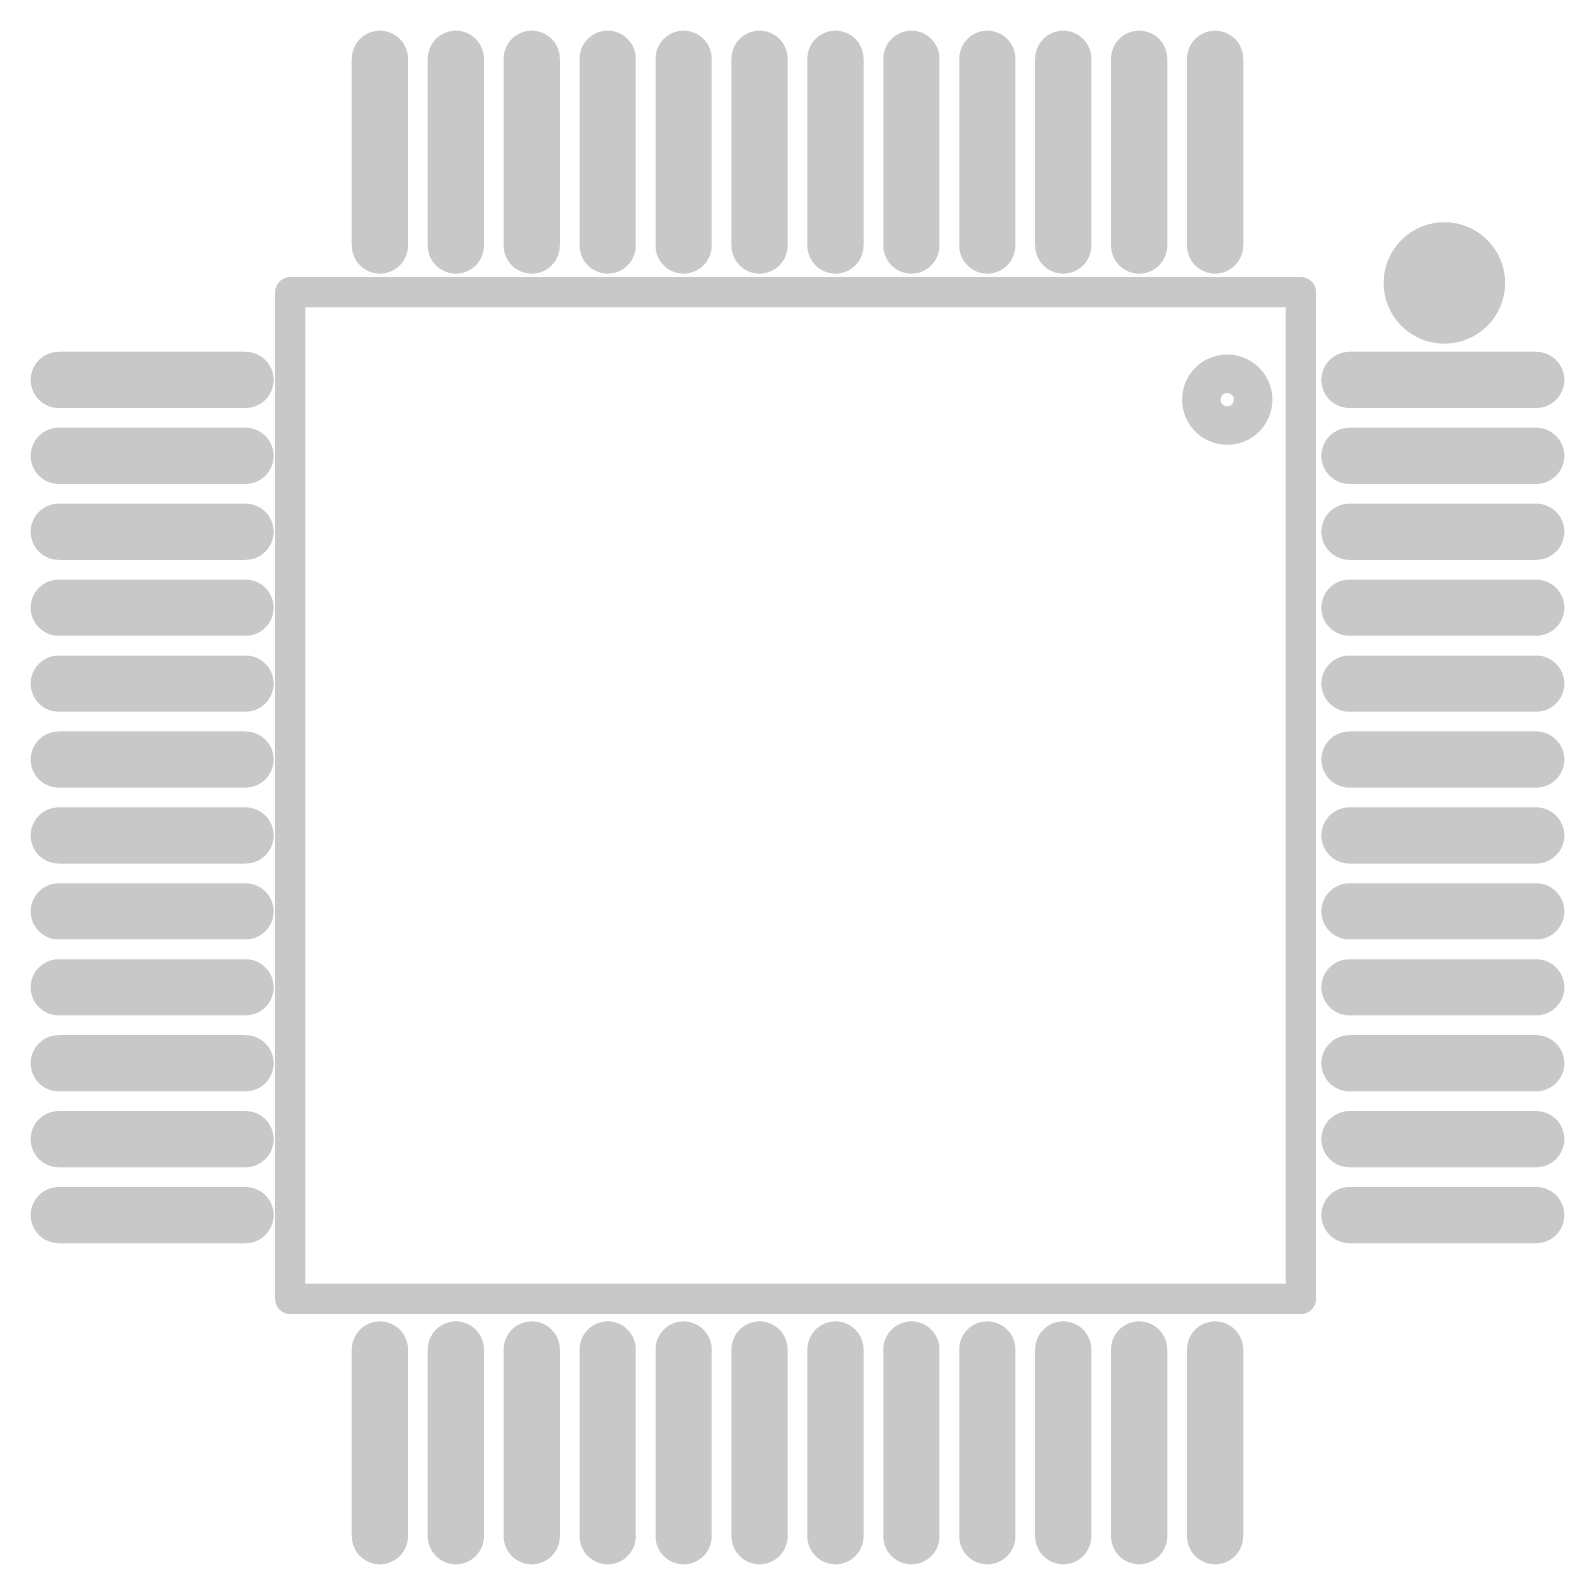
# Model space of a CAD drawing. Header units: millimetres. Extents: x 892 to 1144, y 1011 to 1123.
# Drawn here: x 922.48 to 932.57, y 1041.6 to 1051.7 of the extents above; entities that cross this region are included whole.
import ezdxf

# ---------------------------------------------------------------- set-up
doc = ezdxf.new("R2010")
doc.units = ezdxf.units.MM
for name, color, linetype in [('BottomLayer', 5, 'Continuous'), ('BottomOverlay', 54, 'Continuous'), ('BottomPaste', 16, 'Continuous'), ('BottomSolder', 6, 'Continuous')]:
    doc.layers.add(name, color=color, linetype=linetype)

msp = doc.modelspace()

# ---------------------------------------------------------------- linework, layer by layer
at = {"layer": 'BottomLayer', "const_width": 0.270002}
for points in [[(924.77493734, 1050.28493016), (924.77493734, 1051.51492516)], [(925.27506334, 1050.28493016), (925.27506334, 1051.51492516)], [(925.77493534, 1050.28493016), (925.77493534, 1051.51492516)], [(926.27506134, 1050.28493016), (926.27506134, 1051.51492516)], [(926.77493334, 1050.28493016), (926.77493334, 1051.51492516)], [(927.27505934, 1050.28493016), (927.27505934, 1051.51492516)], [(927.77493134, 1050.28493016), (927.77493134, 1051.51492516)], [(928.27505734, 1050.28493016), (928.27505734, 1051.51492516)], [(928.77492934, 1050.28493016), (928.77492934, 1051.51492516)], [(929.27505534, 1050.28493016), (929.27505534, 1051.51492516)], [(929.77492734, 1050.28493016), (929.77492734, 1051.51492516)], [(930.27505334, 1050.28493016), (930.27505334, 1051.51492516)], [(923.8900648399999, 1049.40005766), (922.6600698399999, 1049.40005766)], [(932.38992084, 1049.40005766), (931.1599258399999, 1049.40005766)], [(923.8900648399999, 1048.89993166), (922.6600698399999, 1048.89993166)], [(932.38992084, 1048.89993166), (931.1599258399999, 1048.89993166)], [(923.8900648399999, 1048.40005966), (922.6600698399999, 1048.40005966)], [(932.38992084, 1048.40005966), (931.1599258399999, 1048.40005966)], [(923.8900648399999, 1047.89993366), (922.6600698399999, 1047.89993366)], [(932.38992084, 1047.89993366), (931.1599258399999, 1047.89993366)], [(923.8900648399999, 1047.40006166), (922.6600698399999, 1047.40006166)], [(932.38992084, 1047.40006166), (931.1599258399999, 1047.40006166)], [(923.8900648399999, 1046.89993566), (922.6600698399999, 1046.89993566)], [(932.38992084, 1046.89993566), (931.1599258399999, 1046.89993566)], [(923.8900648399999, 1046.40006366), (922.6600698399999, 1046.40006366)], [(932.38992084, 1046.40006366), (931.1599258399999, 1046.40006366)], [(923.8900648399999, 1045.89993766), (922.6600698399999, 1045.89993766)], [(932.38992084, 1045.89993766), (931.1599258399999, 1045.89993766)], [(923.8900648399999, 1045.40006566), (922.6600698399999, 1045.40006566)], [(932.38992084, 1045.40006566), (931.1599258399999, 1045.40006566)], [(923.8900648399999, 1044.89993966), (922.6600698399999, 1044.89993966)], [(932.38992084, 1044.89993966), (931.1599258399999, 1044.89993966)], [(923.8900648399999, 1044.40006766), (922.6600698399999, 1044.40006766)], [(932.38992084, 1044.40006766), (931.1599258399999, 1044.40006766)], [(923.8900648399999, 1043.89994166), (922.6600698399999, 1043.89994166)], [(932.38992084, 1043.89994166), (931.1599258399999, 1043.89994166)], [(924.77493734, 1041.78507416), (924.77493734, 1043.01506916)], [(925.27506334, 1041.78507416), (925.27506334, 1043.01506916)], [(925.77493534, 1041.78507416), (925.77493534, 1043.01506916)], [(926.27506134, 1041.78507416), (926.27506134, 1043.01506916)], [(926.77493334, 1041.78507416), (926.77493334, 1043.01506916)], [(927.27505934, 1041.78507416), (927.27505934, 1043.01506916)], [(927.77493134, 1041.78507416), (927.77493134, 1043.01506916)], [(928.27505734, 1041.78507416), (928.27505734, 1043.01506916)], [(928.77492934, 1041.78507416), (928.77492934, 1043.01506916)], [(929.27505534, 1041.78507416), (929.27505534, 1043.01506916)], [(929.77492734, 1041.78507416), (929.77492734, 1043.01506916)], [(930.27505334, 1041.78507416), (930.27505334, 1043.01506916)]]:
    msp.add_lwpolyline(points, dxfattribs=at)
at = {"layer": 'BottomLayer', "const_width": 0.135001}
for points in [[(924.7074368399999, 1051.51492516, 1), (924.84243784, 1051.51492516, 1)], [(925.2075628399999, 1051.51492516, 1), (925.3425638399999, 1051.51492516, 1)], [(925.7074348399999, 1051.51492516, 1), (925.8424358399999, 1051.51492516, 1)], [(926.2075608399999, 1051.51492516, 1), (926.3425618399999, 1051.51492516, 1)], [(926.7074328399999, 1051.51492516, 1), (926.8424338399999, 1051.51492516, 1)], [(927.2075588399999, 1051.51492516, 1), (927.3425598399999, 1051.51492516, 1)], [(927.7074308399999, 1051.51492516, 1), (927.8424318399999, 1051.51492516, 1)], [(928.2075568399999, 1051.51492516, 1), (928.3425578399999, 1051.51492516, 1)], [(928.7074288399999, 1051.51492516, 1), (928.8424298399999, 1051.51492516, 1)], [(929.20755484, 1051.51492516, 1), (929.3425558399999, 1051.51492516, 1)], [(929.7074268399999, 1051.51492516, 1), (929.8424278399999, 1051.51492516, 1)], [(930.20755284, 1051.51492516, 1), (930.3425538399999, 1051.51492516, 1)], [(924.7074368399999, 1050.28493016, 1), (924.84243784, 1050.28493016, 1)], [(925.2075628399999, 1050.28493016, 1), (925.3425638399999, 1050.28493016, 1)], [(925.7074348399999, 1050.28493016, 1), (925.8424358399999, 1050.28493016, 1)], [(926.2075608399999, 1050.28493016, 1), (926.3425618399999, 1050.28493016, 1)], [(926.7074328399999, 1050.28493016, 1), (926.8424338399999, 1050.28493016, 1)], [(927.2075588399999, 1050.28493016, 1), (927.3425598399999, 1050.28493016, 1)], [(927.7074308399999, 1050.28493016, 1), (927.8424318399999, 1050.28493016, 1)], [(928.2075568399999, 1050.28493016, 1), (928.3425578399999, 1050.28493016, 1)], [(928.7074288399999, 1050.28493016, 1), (928.8424298399999, 1050.28493016, 1)], [(929.20755484, 1050.28493016, 1), (929.3425558399999, 1050.28493016, 1)], [(929.7074268399999, 1050.28493016, 1), (929.8424278399999, 1050.28493016, 1)], [(930.20755284, 1050.28493016, 1), (930.3425538399999, 1050.28493016, 1)], [(922.59256934, 1049.40005766, 1), (922.7275703399999, 1049.40005766, 1)], [(923.82256434, 1049.40005766, 1), (923.95756534, 1049.40005766, 1)], [(931.09242534, 1049.40005766, 1), (931.22742634, 1049.40005766, 1)], [(932.3224203399999, 1049.40005766, 1), (932.45742134, 1049.40005766, 1)], [(922.59256934, 1048.89993166, 1), (922.7275703399999, 1048.89993166, 1)], [(923.82256434, 1048.89993166, 1), (923.95756534, 1048.89993166, 1)], [(931.09242534, 1048.89993166, 1), (931.22742634, 1048.89993166, 1)], [(932.3224203399999, 1048.89993166, 1), (932.45742134, 1048.89993166, 1)], [(922.59256934, 1048.40005966, 1), (922.7275703399999, 1048.40005966, 1)], [(923.82256434, 1048.40005966, 1), (923.95756534, 1048.40005966, 1)], [(931.09242534, 1048.40005966, 1), (931.22742634, 1048.40005966, 1)], [(932.3224203399999, 1048.40005966, 1), (932.45742134, 1048.40005966, 1)], [(922.59256934, 1047.89993366, 1), (922.7275703399999, 1047.89993366, 1)], [(923.82256434, 1047.89993366, 1), (923.95756534, 1047.89993366, 1)], [(931.09242534, 1047.89993366, 1), (931.22742634, 1047.89993366, 1)], [(932.3224203399999, 1047.89993366, 1), (932.45742134, 1047.89993366, 1)], [(922.59256934, 1047.40006166, 1), (922.7275703399999, 1047.40006166, 1)], [(923.82256434, 1047.40006166, 1), (923.95756534, 1047.40006166, 1)], [(931.09242534, 1047.40006166, 1), (931.22742634, 1047.40006166, 1)], [(932.3224203399999, 1047.40006166, 1), (932.45742134, 1047.40006166, 1)], [(922.59256934, 1046.89993566, 1), (922.7275703399999, 1046.89993566, 1)], [(923.82256434, 1046.89993566, 1), (923.95756534, 1046.89993566, 1)], [(931.09242534, 1046.89993566, 1), (931.22742634, 1046.89993566, 1)], [(932.3224203399999, 1046.89993566, 1), (932.45742134, 1046.89993566, 1)], [(922.59256934, 1046.40006366, 1), (922.7275703399999, 1046.40006366, 1)], [(923.82256434, 1046.40006366, 1), (923.95756534, 1046.40006366, 1)], [(931.09242534, 1046.40006366, 1), (931.22742634, 1046.40006366, 1)], [(932.3224203399999, 1046.40006366, 1), (932.45742134, 1046.40006366, 1)], [(922.59256934, 1045.89993766, 1), (922.7275703399999, 1045.89993766, 1)], [(923.82256434, 1045.89993766, 1), (923.95756534, 1045.89993766, 1)], [(931.09242534, 1045.89993766, 1), (931.22742634, 1045.89993766, 1)], [(932.3224203399999, 1045.89993766, 1), (932.45742134, 1045.89993766, 1)], [(922.59256934, 1045.40006566, 1), (922.7275703399999, 1045.40006566, 1)], [(923.82256434, 1045.40006566, 1), (923.95756534, 1045.40006566, 1)], [(931.09242534, 1045.40006566, 1), (931.22742634, 1045.40006566, 1)], [(932.3224203399999, 1045.40006566, 1), (932.45742134, 1045.40006566, 1)], [(922.59256934, 1044.89993966, 1), (922.7275703399999, 1044.89993966, 1)], [(923.82256434, 1044.89993966, 1), (923.95756534, 1044.89993966, 1)], [(931.09242534, 1044.89993966, 1), (931.22742634, 1044.89993966, 1)], [(932.3224203399999, 1044.89993966, 1), (932.45742134, 1044.89993966, 1)], [(922.59256934, 1044.40006766, 1), (922.7275703399999, 1044.40006766, 1)], [(923.82256434, 1044.40006766, 1), (923.95756534, 1044.40006766, 1)], [(931.09242534, 1044.40006766, 1), (931.22742634, 1044.40006766, 1)], [(932.3224203399999, 1044.40006766, 1), (932.45742134, 1044.40006766, 1)], [(922.59256934, 1043.89994166, 1), (922.7275703399999, 1043.89994166, 1)], [(923.82256434, 1043.89994166, 1), (923.95756534, 1043.89994166, 1)], [(931.09242534, 1043.89994166, 1), (931.22742634, 1043.89994166, 1)], [(932.3224203399999, 1043.89994166, 1), (932.45742134, 1043.89994166, 1)], [(924.7074368399999, 1043.01506916, 1), (924.84243784, 1043.01506916, 1)], [(925.2075628399999, 1043.01506916, 1), (925.3425638399999, 1043.01506916, 1)], [(925.7074348399999, 1043.01506916, 1), (925.8424358399999, 1043.01506916, 1)], [(926.2075608399999, 1043.01506916, 1), (926.3425618399999, 1043.01506916, 1)], [(926.7074328399999, 1043.01506916, 1), (926.8424338399999, 1043.01506916, 1)], [(927.2075588399999, 1043.01506916, 1), (927.3425598399999, 1043.01506916, 1)], [(927.7074308399999, 1043.01506916, 1), (927.8424318399999, 1043.01506916, 1)], [(928.2075568399999, 1043.01506916, 1), (928.3425578399999, 1043.01506916, 1)], [(928.7074288399999, 1043.01506916, 1), (928.8424298399999, 1043.01506916, 1)], [(929.20755484, 1043.01506916, 1), (929.3425558399999, 1043.01506916, 1)], [(929.7074268399999, 1043.01506916, 1), (929.8424278399999, 1043.01506916, 1)], [(930.20755284, 1043.01506916, 1), (930.3425538399999, 1043.01506916, 1)], [(924.7074368399999, 1041.78507416, 1), (924.84243784, 1041.78507416, 1)], [(925.2075628399999, 1041.78507416, 1), (925.3425638399999, 1041.78507416, 1)], [(925.7074348399999, 1041.78507416, 1), (925.8424358399999, 1041.78507416, 1)], [(926.2075608399999, 1041.78507416, 1), (926.3425618399999, 1041.78507416, 1)], [(926.7074328399999, 1041.78507416, 1), (926.8424338399999, 1041.78507416, 1)], [(927.2075588399999, 1041.78507416, 1), (927.3425598399999, 1041.78507416, 1)], [(927.7074308399999, 1041.78507416, 1), (927.8424318399999, 1041.78507416, 1)], [(928.2075568399999, 1041.78507416, 1), (928.3425578399999, 1041.78507416, 1)], [(928.7074288399999, 1041.78507416, 1), (928.8424298399999, 1041.78507416, 1)], [(929.20755484, 1041.78507416, 1), (929.3425558399999, 1041.78507416, 1)], [(929.7074268399999, 1041.78507416, 1), (929.8424278399999, 1041.78507416, 1)], [(930.20755284, 1041.78507416, 1), (930.3425538399999, 1041.78507416, 1)]]:
    msp.add_lwpolyline(points, format="xyb", close=True, dxfattribs=at)
at = {"layer": 'BottomOverlay', "const_width": 0.3999992}
msp.add_lwpolyline([(931.5849846799999, 1050.03998526, -314.983985788353), (931.5849846799999, 1050.03744526)], format="xyb", dxfattribs=at)
at = {"layer": 'BottomOverlay'}
for points, const_width in [([(931.48498488, 1050.03998526, 1), (931.6849844799999, 1050.03998526, 1)], 0.1999996), ([(931.48498488, 1050.03744526, 1), (931.6849844799999, 1050.03744526, 1)], 0.1999996), ([(924.1348954399999, 1049.97739966, 1), (924.2348952399999, 1049.97739966, 1)], 0.0999998), ([(924.1348954399999, 1049.97739966, 1), (924.2348952399999, 1049.97739966, 1)], 0.0999998), ([(930.78969544, 1049.97739966, 1), (930.8896952399999, 1049.97739966, 1)], 0.0999998), ([(930.78969544, 1049.97739966, 1), (930.8896952399999, 1049.97739966, 1)], 0.0999998), ([(924.1348954399999, 1049.54559966, 1), (924.2348952399999, 1049.54559966, 1)], 0.0999998), ([(930.5254973399999, 1049.27000966, 1), (930.1846293399999, 1049.27000966, 1)], 0.254), ([(930.1211293399999, 1049.27000966, 1), (930.24812934, 1049.27000966, 1)], 0.127), ([(930.4619973399999, 1049.27000966, 1), (930.58899734, 1049.27000966, 1)], 0.127), ([(924.1348954399999, 1049.21539966, 1), (924.2348952399999, 1049.21539966, 1)], 0.0999998), ([(924.1348954399999, 1043.34799966, 1), (924.2348952399999, 1043.34799966, 1)], 0.0999998), ([(924.1348954399999, 1043.34799966, 1), (924.2348952399999, 1043.34799966, 1)], 0.0999998), ([(930.78969544, 1043.34799966, 1), (930.8896952399999, 1043.34799966, 1)], 0.0999998), ([(930.78969544, 1043.34799966, 1), (930.8896952399999, 1043.34799966, 1)], 0.0999998)]:
    msp.add_lwpolyline(points, format="xyb", close=True, dxfattribs=dict(at, const_width=const_width))
at = {"layer": 'BottomOverlay', "const_width": 0.1999996}
for points in [[(924.1848953399999, 1049.21539966), (924.1848953399999, 1049.97739966)], [(924.1848953399999, 1049.97739966), (930.8396953399999, 1049.97739966)], [(930.8396953399999, 1043.34799966), (930.8396953399999, 1049.97739966)], [(924.1848953399999, 1043.34799966), (924.1848953399999, 1049.54559966)], [(924.1848953399999, 1043.34799966), (930.8396953399999, 1043.34799966)]]:
    msp.add_lwpolyline(points, dxfattribs=at)
at = {"layer": 'BottomPaste', "const_width": 0.270002}
for points in [[(924.77493734, 1050.28493016), (924.77493734, 1051.51492516)], [(925.27506334, 1050.28493016), (925.27506334, 1051.51492516)], [(925.77493534, 1050.28493016), (925.77493534, 1051.51492516)], [(926.27506134, 1050.28493016), (926.27506134, 1051.51492516)], [(926.77493334, 1050.28493016), (926.77493334, 1051.51492516)], [(927.27505934, 1050.28493016), (927.27505934, 1051.51492516)], [(927.77493134, 1050.28493016), (927.77493134, 1051.51492516)], [(928.27505734, 1050.28493016), (928.27505734, 1051.51492516)], [(928.77492934, 1050.28493016), (928.77492934, 1051.51492516)], [(929.27505534, 1050.28493016), (929.27505534, 1051.51492516)], [(929.77492734, 1050.28493016), (929.77492734, 1051.51492516)], [(930.27505334, 1050.28493016), (930.27505334, 1051.51492516)], [(923.8900648399999, 1049.40005766), (922.6600698399999, 1049.40005766)], [(932.38992084, 1049.40005766), (931.1599258399999, 1049.40005766)], [(923.8900648399999, 1048.89993166), (922.6600698399999, 1048.89993166)], [(932.38992084, 1048.89993166), (931.1599258399999, 1048.89993166)], [(923.8900648399999, 1048.40005966), (922.6600698399999, 1048.40005966)], [(932.38992084, 1048.40005966), (931.1599258399999, 1048.40005966)], [(923.8900648399999, 1047.89993366), (922.6600698399999, 1047.89993366)], [(932.38992084, 1047.89993366), (931.1599258399999, 1047.89993366)], [(923.8900648399999, 1047.40006166), (922.6600698399999, 1047.40006166)], [(932.38992084, 1047.40006166), (931.1599258399999, 1047.40006166)], [(923.8900648399999, 1046.89993566), (922.6600698399999, 1046.89993566)], [(932.38992084, 1046.89993566), (931.1599258399999, 1046.89993566)], [(923.8900648399999, 1046.40006366), (922.6600698399999, 1046.40006366)], [(932.38992084, 1046.40006366), (931.1599258399999, 1046.40006366)], [(923.8900648399999, 1045.89993766), (922.6600698399999, 1045.89993766)], [(932.38992084, 1045.89993766), (931.1599258399999, 1045.89993766)], [(923.8900648399999, 1045.40006566), (922.6600698399999, 1045.40006566)], [(932.38992084, 1045.40006566), (931.1599258399999, 1045.40006566)], [(923.8900648399999, 1044.89993966), (922.6600698399999, 1044.89993966)], [(932.38992084, 1044.89993966), (931.1599258399999, 1044.89993966)], [(923.8900648399999, 1044.40006766), (922.6600698399999, 1044.40006766)], [(932.38992084, 1044.40006766), (931.1599258399999, 1044.40006766)], [(923.8900648399999, 1043.89994166), (922.6600698399999, 1043.89994166)], [(932.38992084, 1043.89994166), (931.1599258399999, 1043.89994166)], [(924.77493734, 1041.78507416), (924.77493734, 1043.01506916)], [(925.27506334, 1041.78507416), (925.27506334, 1043.01506916)], [(925.77493534, 1041.78507416), (925.77493534, 1043.01506916)], [(926.27506134, 1041.78507416), (926.27506134, 1043.01506916)], [(926.77493334, 1041.78507416), (926.77493334, 1043.01506916)], [(927.27505934, 1041.78507416), (927.27505934, 1043.01506916)], [(927.77493134, 1041.78507416), (927.77493134, 1043.01506916)], [(928.27505734, 1041.78507416), (928.27505734, 1043.01506916)], [(928.77492934, 1041.78507416), (928.77492934, 1043.01506916)], [(929.27505534, 1041.78507416), (929.27505534, 1043.01506916)], [(929.77492734, 1041.78507416), (929.77492734, 1043.01506916)], [(930.27505334, 1041.78507416), (930.27505334, 1043.01506916)]]:
    msp.add_lwpolyline(points, dxfattribs=at)
at = {"layer": 'BottomPaste', "const_width": 0.135001}
for points in [[(924.7074368399999, 1051.51492516, 1), (924.84243784, 1051.51492516, 1)], [(925.2075628399999, 1051.51492516, 1), (925.3425638399999, 1051.51492516, 1)], [(925.7074348399999, 1051.51492516, 1), (925.8424358399999, 1051.51492516, 1)], [(926.2075608399999, 1051.51492516, 1), (926.3425618399999, 1051.51492516, 1)], [(926.7074328399999, 1051.51492516, 1), (926.8424338399999, 1051.51492516, 1)], [(927.2075588399999, 1051.51492516, 1), (927.3425598399999, 1051.51492516, 1)], [(927.7074308399999, 1051.51492516, 1), (927.8424318399999, 1051.51492516, 1)], [(928.2075568399999, 1051.51492516, 1), (928.3425578399999, 1051.51492516, 1)], [(928.7074288399999, 1051.51492516, 1), (928.8424298399999, 1051.51492516, 1)], [(929.20755484, 1051.51492516, 1), (929.3425558399999, 1051.51492516, 1)], [(929.7074268399999, 1051.51492516, 1), (929.8424278399999, 1051.51492516, 1)], [(930.20755284, 1051.51492516, 1), (930.3425538399999, 1051.51492516, 1)], [(924.7074368399999, 1050.28493016, 1), (924.84243784, 1050.28493016, 1)], [(925.2075628399999, 1050.28493016, 1), (925.3425638399999, 1050.28493016, 1)], [(925.7074348399999, 1050.28493016, 1), (925.8424358399999, 1050.28493016, 1)], [(926.2075608399999, 1050.28493016, 1), (926.3425618399999, 1050.28493016, 1)], [(926.7074328399999, 1050.28493016, 1), (926.8424338399999, 1050.28493016, 1)], [(927.2075588399999, 1050.28493016, 1), (927.3425598399999, 1050.28493016, 1)], [(927.7074308399999, 1050.28493016, 1), (927.8424318399999, 1050.28493016, 1)], [(928.2075568399999, 1050.28493016, 1), (928.3425578399999, 1050.28493016, 1)], [(928.7074288399999, 1050.28493016, 1), (928.8424298399999, 1050.28493016, 1)], [(929.20755484, 1050.28493016, 1), (929.3425558399999, 1050.28493016, 1)], [(929.7074268399999, 1050.28493016, 1), (929.8424278399999, 1050.28493016, 1)], [(930.20755284, 1050.28493016, 1), (930.3425538399999, 1050.28493016, 1)], [(922.59256934, 1049.40005766, 1), (922.7275703399999, 1049.40005766, 1)], [(923.82256434, 1049.40005766, 1), (923.95756534, 1049.40005766, 1)], [(931.09242534, 1049.40005766, 1), (931.22742634, 1049.40005766, 1)], [(932.3224203399999, 1049.40005766, 1), (932.45742134, 1049.40005766, 1)], [(922.59256934, 1048.89993166, 1), (922.7275703399999, 1048.89993166, 1)], [(923.82256434, 1048.89993166, 1), (923.95756534, 1048.89993166, 1)], [(931.09242534, 1048.89993166, 1), (931.22742634, 1048.89993166, 1)], [(932.3224203399999, 1048.89993166, 1), (932.45742134, 1048.89993166, 1)], [(922.59256934, 1048.40005966, 1), (922.7275703399999, 1048.40005966, 1)], [(923.82256434, 1048.40005966, 1), (923.95756534, 1048.40005966, 1)], [(931.09242534, 1048.40005966, 1), (931.22742634, 1048.40005966, 1)], [(932.3224203399999, 1048.40005966, 1), (932.45742134, 1048.40005966, 1)], [(922.59256934, 1047.89993366, 1), (922.7275703399999, 1047.89993366, 1)], [(923.82256434, 1047.89993366, 1), (923.95756534, 1047.89993366, 1)], [(931.09242534, 1047.89993366, 1), (931.22742634, 1047.89993366, 1)], [(932.3224203399999, 1047.89993366, 1), (932.45742134, 1047.89993366, 1)], [(922.59256934, 1047.40006166, 1), (922.7275703399999, 1047.40006166, 1)], [(923.82256434, 1047.40006166, 1), (923.95756534, 1047.40006166, 1)], [(931.09242534, 1047.40006166, 1), (931.22742634, 1047.40006166, 1)], [(932.3224203399999, 1047.40006166, 1), (932.45742134, 1047.40006166, 1)], [(922.59256934, 1046.89993566, 1), (922.7275703399999, 1046.89993566, 1)], [(923.82256434, 1046.89993566, 1), (923.95756534, 1046.89993566, 1)], [(931.09242534, 1046.89993566, 1), (931.22742634, 1046.89993566, 1)], [(932.3224203399999, 1046.89993566, 1), (932.45742134, 1046.89993566, 1)], [(922.59256934, 1046.40006366, 1), (922.7275703399999, 1046.40006366, 1)], [(923.82256434, 1046.40006366, 1), (923.95756534, 1046.40006366, 1)], [(931.09242534, 1046.40006366, 1), (931.22742634, 1046.40006366, 1)], [(932.3224203399999, 1046.40006366, 1), (932.45742134, 1046.40006366, 1)], [(922.59256934, 1045.89993766, 1), (922.7275703399999, 1045.89993766, 1)], [(923.82256434, 1045.89993766, 1), (923.95756534, 1045.89993766, 1)], [(931.09242534, 1045.89993766, 1), (931.22742634, 1045.89993766, 1)], [(932.3224203399999, 1045.89993766, 1), (932.45742134, 1045.89993766, 1)], [(922.59256934, 1045.40006566, 1), (922.7275703399999, 1045.40006566, 1)], [(923.82256434, 1045.40006566, 1), (923.95756534, 1045.40006566, 1)], [(931.09242534, 1045.40006566, 1), (931.22742634, 1045.40006566, 1)], [(932.3224203399999, 1045.40006566, 1), (932.45742134, 1045.40006566, 1)], [(922.59256934, 1044.89993966, 1), (922.7275703399999, 1044.89993966, 1)], [(923.82256434, 1044.89993966, 1), (923.95756534, 1044.89993966, 1)], [(931.09242534, 1044.89993966, 1), (931.22742634, 1044.89993966, 1)], [(932.3224203399999, 1044.89993966, 1), (932.45742134, 1044.89993966, 1)], [(922.59256934, 1044.40006766, 1), (922.7275703399999, 1044.40006766, 1)], [(923.82256434, 1044.40006766, 1), (923.95756534, 1044.40006766, 1)], [(931.09242534, 1044.40006766, 1), (931.22742634, 1044.40006766, 1)], [(932.3224203399999, 1044.40006766, 1), (932.45742134, 1044.40006766, 1)], [(922.59256934, 1043.89994166, 1), (922.7275703399999, 1043.89994166, 1)], [(923.82256434, 1043.89994166, 1), (923.95756534, 1043.89994166, 1)], [(931.09242534, 1043.89994166, 1), (931.22742634, 1043.89994166, 1)], [(932.3224203399999, 1043.89994166, 1), (932.45742134, 1043.89994166, 1)], [(924.7074368399999, 1043.01506916, 1), (924.84243784, 1043.01506916, 1)], [(925.2075628399999, 1043.01506916, 1), (925.3425638399999, 1043.01506916, 1)], [(925.7074348399999, 1043.01506916, 1), (925.8424358399999, 1043.01506916, 1)], [(926.2075608399999, 1043.01506916, 1), (926.3425618399999, 1043.01506916, 1)], [(926.7074328399999, 1043.01506916, 1), (926.8424338399999, 1043.01506916, 1)], [(927.2075588399999, 1043.01506916, 1), (927.3425598399999, 1043.01506916, 1)], [(927.7074308399999, 1043.01506916, 1), (927.8424318399999, 1043.01506916, 1)], [(928.2075568399999, 1043.01506916, 1), (928.3425578399999, 1043.01506916, 1)], [(928.7074288399999, 1043.01506916, 1), (928.8424298399999, 1043.01506916, 1)], [(929.20755484, 1043.01506916, 1), (929.3425558399999, 1043.01506916, 1)], [(929.7074268399999, 1043.01506916, 1), (929.8424278399999, 1043.01506916, 1)], [(930.20755284, 1043.01506916, 1), (930.3425538399999, 1043.01506916, 1)], [(924.7074368399999, 1041.78507416, 1), (924.84243784, 1041.78507416, 1)], [(925.2075628399999, 1041.78507416, 1), (925.3425638399999, 1041.78507416, 1)], [(925.7074348399999, 1041.78507416, 1), (925.8424358399999, 1041.78507416, 1)], [(926.2075608399999, 1041.78507416, 1), (926.3425618399999, 1041.78507416, 1)], [(926.7074328399999, 1041.78507416, 1), (926.8424338399999, 1041.78507416, 1)], [(927.2075588399999, 1041.78507416, 1), (927.3425598399999, 1041.78507416, 1)], [(927.7074308399999, 1041.78507416, 1), (927.8424318399999, 1041.78507416, 1)], [(928.2075568399999, 1041.78507416, 1), (928.3425578399999, 1041.78507416, 1)], [(928.7074288399999, 1041.78507416, 1), (928.8424298399999, 1041.78507416, 1)], [(929.20755484, 1041.78507416, 1), (929.3425558399999, 1041.78507416, 1)], [(929.7074268399999, 1041.78507416, 1), (929.8424278399999, 1041.78507416, 1)], [(930.20755284, 1041.78507416, 1), (930.3425538399999, 1041.78507416, 1)]]:
    msp.add_lwpolyline(points, format="xyb", close=True, dxfattribs=at)
at = {"layer": 'BottomSolder', "const_width": 0.3700272}
for points in [[(924.77493734, 1050.28493016), (924.77493734, 1051.51492516)], [(925.27506334, 1050.28493016), (925.27506334, 1051.51492516)], [(925.77493534, 1050.28493016), (925.77493534, 1051.51492516)], [(926.27506134, 1050.28493016), (926.27506134, 1051.51492516)], [(926.77493334, 1050.28493016), (926.77493334, 1051.51492516)], [(927.27505934, 1050.28493016), (927.27505934, 1051.51492516)], [(927.77493134, 1050.28493016), (927.77493134, 1051.51492516)], [(928.27505734, 1050.28493016), (928.27505734, 1051.51492516)], [(928.77492934, 1050.28493016), (928.77492934, 1051.51492516)], [(929.27505534, 1050.28493016), (929.27505534, 1051.51492516)], [(929.77492734, 1050.28493016), (929.77492734, 1051.51492516)], [(930.27505334, 1050.28493016), (930.27505334, 1051.51492516)], [(923.8900648399999, 1049.40005766), (922.6600698399999, 1049.40005766)], [(932.38992084, 1049.40005766), (931.1599258399999, 1049.40005766)], [(923.8900648399999, 1048.89993166), (922.6600698399999, 1048.89993166)], [(932.38992084, 1048.89993166), (931.1599258399999, 1048.89993166)], [(923.8900648399999, 1048.40005966), (922.6600698399999, 1048.40005966)], [(932.38992084, 1048.40005966), (931.1599258399999, 1048.40005966)], [(923.8900648399999, 1047.89993366), (922.6600698399999, 1047.89993366)], [(932.38992084, 1047.89993366), (931.1599258399999, 1047.89993366)], [(923.8900648399999, 1047.40006166), (922.6600698399999, 1047.40006166)], [(932.38992084, 1047.40006166), (931.1599258399999, 1047.40006166)], [(923.8900648399999, 1046.89993566), (922.6600698399999, 1046.89993566)], [(932.38992084, 1046.89993566), (931.1599258399999, 1046.89993566)], [(923.8900648399999, 1046.40006366), (922.6600698399999, 1046.40006366)], [(932.38992084, 1046.40006366), (931.1599258399999, 1046.40006366)], [(923.8900648399999, 1045.89993766), (922.6600698399999, 1045.89993766)], [(932.38992084, 1045.89993766), (931.1599258399999, 1045.89993766)], [(923.8900648399999, 1045.40006566), (922.6600698399999, 1045.40006566)], [(932.38992084, 1045.40006566), (931.1599258399999, 1045.40006566)], [(923.8900648399999, 1044.89993966), (922.6600698399999, 1044.89993966)], [(932.38992084, 1044.89993966), (931.1599258399999, 1044.89993966)], [(923.8900648399999, 1044.40006766), (922.6600698399999, 1044.40006766)], [(932.38992084, 1044.40006766), (931.1599258399999, 1044.40006766)], [(923.8900648399999, 1043.89994166), (922.6600698399999, 1043.89994166)], [(932.38992084, 1043.89994166), (931.1599258399999, 1043.89994166)], [(924.77493734, 1041.78507416), (924.77493734, 1043.01506916)], [(925.27506334, 1041.78507416), (925.27506334, 1043.01506916)], [(925.77493534, 1041.78507416), (925.77493534, 1043.01506916)], [(926.27506134, 1041.78507416), (926.27506134, 1043.01506916)], [(926.77493334, 1041.78507416), (926.77493334, 1043.01506916)], [(927.27505934, 1041.78507416), (927.27505934, 1043.01506916)], [(927.77493134, 1041.78507416), (927.77493134, 1043.01506916)], [(928.27505734, 1041.78507416), (928.27505734, 1043.01506916)], [(928.77492934, 1041.78507416), (928.77492934, 1043.01506916)], [(929.27505534, 1041.78507416), (929.27505534, 1043.01506916)], [(929.77492734, 1041.78507416), (929.77492734, 1043.01506916)], [(930.27505334, 1041.78507416), (930.27505334, 1043.01506916)]]:
    msp.add_lwpolyline(points, dxfattribs=at)
at = {"layer": 'BottomSolder', "const_width": 0.1850136}
for points in [[(924.6824305399999, 1051.51492516, 1), (924.86744414, 1051.51492516, 1)], [(925.18255654, 1051.51492516, 1), (925.36757014, 1051.51492516, 1)], [(925.6824285399999, 1051.51492516, 1), (925.86744214, 1051.51492516, 1)], [(926.18255454, 1051.51492516, 1), (926.36756814, 1051.51492516, 1)], [(926.6824265399999, 1051.51492516, 1), (926.86744014, 1051.51492516, 1)], [(927.18255254, 1051.51492516, 1), (927.3675661399999, 1051.51492516, 1)], [(927.6824245399999, 1051.51492516, 1), (927.86743814, 1051.51492516, 1)], [(928.18255054, 1051.51492516, 1), (928.3675641399999, 1051.51492516, 1)], [(928.68242254, 1051.51492516, 1), (928.86743614, 1051.51492516, 1)], [(929.18254854, 1051.51492516, 1), (929.3675621399999, 1051.51492516, 1)], [(929.68242054, 1051.51492516, 1), (929.86743414, 1051.51492516, 1)], [(930.18254654, 1051.51492516, 1), (930.3675601399999, 1051.51492516, 1)], [(924.6824305399999, 1050.28493016, 1), (924.86744414, 1050.28493016, 1)], [(925.18255654, 1050.28493016, 1), (925.36757014, 1050.28493016, 1)], [(925.6824285399999, 1050.28493016, 1), (925.86744214, 1050.28493016, 1)], [(926.18255454, 1050.28493016, 1), (926.36756814, 1050.28493016, 1)], [(926.6824265399999, 1050.28493016, 1), (926.86744014, 1050.28493016, 1)], [(927.18255254, 1050.28493016, 1), (927.3675661399999, 1050.28493016, 1)], [(927.6824245399999, 1050.28493016, 1), (927.86743814, 1050.28493016, 1)], [(928.18255054, 1050.28493016, 1), (928.3675641399999, 1050.28493016, 1)], [(928.68242254, 1050.28493016, 1), (928.86743614, 1050.28493016, 1)], [(929.18254854, 1050.28493016, 1), (929.3675621399999, 1050.28493016, 1)], [(929.68242054, 1050.28493016, 1), (929.86743414, 1050.28493016, 1)], [(930.18254654, 1050.28493016, 1), (930.3675601399999, 1050.28493016, 1)], [(922.56756304, 1049.40005766, 1), (922.7525766399999, 1049.40005766, 1)], [(923.7975580399999, 1049.40005766, 1), (923.98257164, 1049.40005766, 1)], [(931.06741904, 1049.40005766, 1), (931.2524326399999, 1049.40005766, 1)], [(932.2974140399999, 1049.40005766, 1), (932.48242764, 1049.40005766, 1)], [(922.56756304, 1048.89993166, 1), (922.7525766399999, 1048.89993166, 1)], [(923.7975580399999, 1048.89993166, 1), (923.98257164, 1048.89993166, 1)], [(931.06741904, 1048.89993166, 1), (931.2524326399999, 1048.89993166, 1)], [(932.2974140399999, 1048.89993166, 1), (932.48242764, 1048.89993166, 1)], [(922.56756304, 1048.40005966, 1), (922.7525766399999, 1048.40005966, 1)], [(923.7975580399999, 1048.40005966, 1), (923.98257164, 1048.40005966, 1)], [(931.06741904, 1048.40005966, 1), (931.2524326399999, 1048.40005966, 1)], [(932.2974140399999, 1048.40005966, 1), (932.48242764, 1048.40005966, 1)], [(922.56756304, 1047.89993366, 1), (922.7525766399999, 1047.89993366, 1)], [(923.7975580399999, 1047.89993366, 1), (923.98257164, 1047.89993366, 1)], [(931.06741904, 1047.89993366, 1), (931.2524326399999, 1047.89993366, 1)], [(932.2974140399999, 1047.89993366, 1), (932.48242764, 1047.89993366, 1)], [(922.56756304, 1047.40006166, 1), (922.7525766399999, 1047.40006166, 1)], [(923.7975580399999, 1047.40006166, 1), (923.98257164, 1047.40006166, 1)], [(931.06741904, 1047.40006166, 1), (931.2524326399999, 1047.40006166, 1)], [(932.2974140399999, 1047.40006166, 1), (932.48242764, 1047.40006166, 1)], [(922.56756304, 1046.89993566, 1), (922.7525766399999, 1046.89993566, 1)], [(923.7975580399999, 1046.89993566, 1), (923.98257164, 1046.89993566, 1)], [(931.06741904, 1046.89993566, 1), (931.2524326399999, 1046.89993566, 1)], [(932.2974140399999, 1046.89993566, 1), (932.48242764, 1046.89993566, 1)], [(922.56756304, 1046.40006366, 1), (922.7525766399999, 1046.40006366, 1)], [(923.7975580399999, 1046.40006366, 1), (923.98257164, 1046.40006366, 1)], [(931.06741904, 1046.40006366, 1), (931.2524326399999, 1046.40006366, 1)], [(932.2974140399999, 1046.40006366, 1), (932.48242764, 1046.40006366, 1)], [(922.56756304, 1045.89993766, 1), (922.7525766399999, 1045.89993766, 1)], [(923.7975580399999, 1045.89993766, 1), (923.98257164, 1045.89993766, 1)], [(931.06741904, 1045.89993766, 1), (931.2524326399999, 1045.89993766, 1)], [(932.2974140399999, 1045.89993766, 1), (932.48242764, 1045.89993766, 1)], [(922.56756304, 1045.40006566, 1), (922.7525766399999, 1045.40006566, 1)], [(923.7975580399999, 1045.40006566, 1), (923.98257164, 1045.40006566, 1)], [(931.06741904, 1045.40006566, 1), (931.2524326399999, 1045.40006566, 1)], [(932.2974140399999, 1045.40006566, 1), (932.48242764, 1045.40006566, 1)], [(922.56756304, 1044.89993966, 1), (922.7525766399999, 1044.89993966, 1)], [(923.7975580399999, 1044.89993966, 1), (923.98257164, 1044.89993966, 1)], [(931.06741904, 1044.89993966, 1), (931.2524326399999, 1044.89993966, 1)], [(932.2974140399999, 1044.89993966, 1), (932.48242764, 1044.89993966, 1)], [(922.56756304, 1044.40006766, 1), (922.7525766399999, 1044.40006766, 1)], [(923.7975580399999, 1044.40006766, 1), (923.98257164, 1044.40006766, 1)], [(931.06741904, 1044.40006766, 1), (931.2524326399999, 1044.40006766, 1)], [(932.2974140399999, 1044.40006766, 1), (932.48242764, 1044.40006766, 1)], [(922.56756304, 1043.89994166, 1), (922.7525766399999, 1043.89994166, 1)], [(923.7975580399999, 1043.89994166, 1), (923.98257164, 1043.89994166, 1)], [(931.06741904, 1043.89994166, 1), (931.2524326399999, 1043.89994166, 1)], [(932.2974140399999, 1043.89994166, 1), (932.48242764, 1043.89994166, 1)], [(924.6824305399999, 1043.01506916, 1), (924.86744414, 1043.01506916, 1)], [(925.18255654, 1043.01506916, 1), (925.36757014, 1043.01506916, 1)], [(925.6824285399999, 1043.01506916, 1), (925.86744214, 1043.01506916, 1)], [(926.18255454, 1043.01506916, 1), (926.36756814, 1043.01506916, 1)], [(926.6824265399999, 1043.01506916, 1), (926.86744014, 1043.01506916, 1)], [(927.18255254, 1043.01506916, 1), (927.3675661399999, 1043.01506916, 1)], [(927.6824245399999, 1043.01506916, 1), (927.86743814, 1043.01506916, 1)], [(928.18255054, 1043.01506916, 1), (928.3675641399999, 1043.01506916, 1)], [(928.68242254, 1043.01506916, 1), (928.86743614, 1043.01506916, 1)], [(929.18254854, 1043.01506916, 1), (929.3675621399999, 1043.01506916, 1)], [(929.68242054, 1043.01506916, 1), (929.86743414, 1043.01506916, 1)], [(930.18254654, 1043.01506916, 1), (930.3675601399999, 1043.01506916, 1)], [(924.6824305399999, 1041.78507416, 1), (924.86744414, 1041.78507416, 1)], [(925.18255654, 1041.78507416, 1), (925.36757014, 1041.78507416, 1)], [(925.6824285399999, 1041.78507416, 1), (925.86744214, 1041.78507416, 1)], [(926.18255454, 1041.78507416, 1), (926.36756814, 1041.78507416, 1)], [(926.6824265399999, 1041.78507416, 1), (926.86744014, 1041.78507416, 1)], [(927.18255254, 1041.78507416, 1), (927.3675661399999, 1041.78507416, 1)], [(927.6824245399999, 1041.78507416, 1), (927.86743814, 1041.78507416, 1)], [(928.18255054, 1041.78507416, 1), (928.3675641399999, 1041.78507416, 1)], [(928.68242254, 1041.78507416, 1), (928.86743614, 1041.78507416, 1)], [(929.18254854, 1041.78507416, 1), (929.3675621399999, 1041.78507416, 1)], [(929.68242054, 1041.78507416, 1), (929.86743414, 1041.78507416, 1)], [(930.18254654, 1041.78507416, 1), (930.3675601399999, 1041.78507416, 1)]]:
    msp.add_lwpolyline(points, format="xyb", close=True, dxfattribs=at)

doc.saveas('drawing.dxf')
